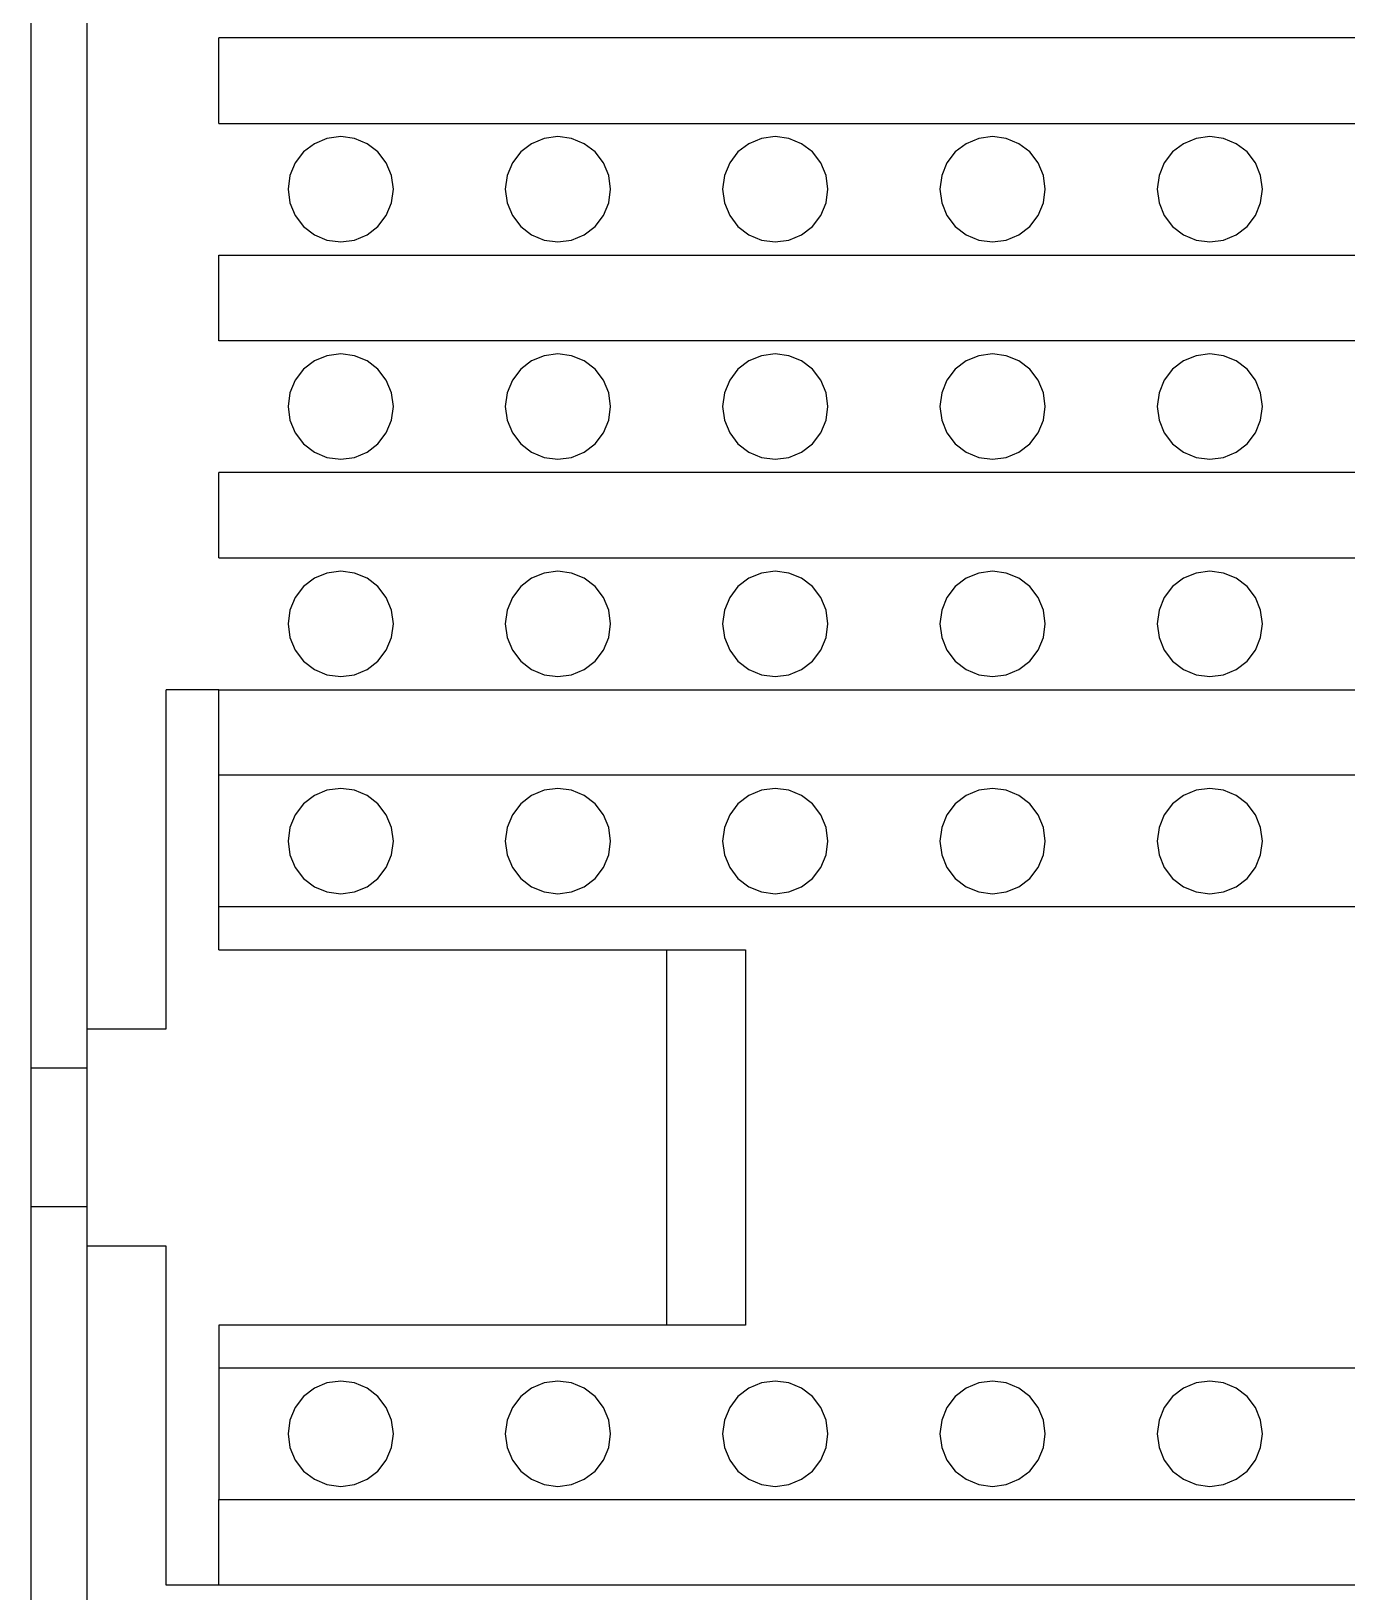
# Model space of a CAD drawing. Header units: metres. Extents: x 20 to 460, y 20 to 440.
# Drawn here: x 250 to 349.9, y 195.5 to 314 of the extents above; entities that cross this region are included whole.
import ezdxf

# ---------------------------------------------------------------- set-up
doc = ezdxf.new("R2010")
doc.units = ezdxf.units.M

msp = doc.modelspace()

# ---------------------------------------------------------------- linework, layer by layer
at = {"layer": 'Layer0'}
for p, q in [((250, 235.25), (250, 440)), ((254.25, 238.25), (254.25, 422.5)), ((264.25, 307), (264.25, 313.5)), ((445.75, 313.5), (264.25, 313.5)), ((264.25, 307), (445.75, 307)), ((272.46, 305.86), (271.5, 305.46)), ((273.5, 306), (272.46, 305.86)), ((274.54, 305.86), (273.5, 306)), ((275.5, 305.46), (274.54, 305.86)), ((288.96, 305.86), (288, 305.46)), ((290, 306), (288.96, 305.86)), ((291.04, 305.86), (290, 306)), ((292, 305.46), (291.04, 305.86)), ((305.46, 305.86), (304.5, 305.46)), ((306.5, 306), (305.46, 305.86)), ((307.54, 305.86), (306.5, 306)), ((308.5, 305.46), (307.54, 305.86)), ((321.96, 305.86), (321, 305.46)), ((323, 306), (321.96, 305.86)), ((324.04, 305.86), (323, 306)), ((325, 305.46), (324.04, 305.86)), ((338.46, 305.86), (337.5, 305.46)), ((339.5, 306), (338.46, 305.86)), ((340.54, 305.86), (339.5, 306)), ((341.5, 305.46), (340.54, 305.86)), ((270.67, 304.83), (270.04, 304)), ((271.5, 305.46), (270.67, 304.83)), ((276.33, 304.83), (275.5, 305.46)), ((276.96, 304), (276.33, 304.83)), ((287.17, 304.83), (286.54, 304)), ((288, 305.46), (287.17, 304.83)), ((292.83, 304.83), (292, 305.46)), ((293.46, 304), (292.83, 304.83)), ((303.67, 304.83), (303.04, 304)), ((304.5, 305.46), (303.67, 304.83)), ((309.33, 304.83), (308.5, 305.46)), ((309.96, 304), (309.33, 304.83)), ((320.17, 304.83), (319.54, 304)), ((321, 305.46), (320.17, 304.83)), ((325.83, 304.83), (325, 305.46)), ((326.46, 304), (325.83, 304.83)), ((336.67, 304.83), (336.04, 304)), ((337.5, 305.46), (336.67, 304.83)), ((342.33, 304.83), (341.5, 305.46)), ((342.96, 304), (342.33, 304.83)), ((270.04, 304), (269.64, 303.04)), ((277.36, 303.04), (276.96, 304)), ((286.54, 304), (286.14, 303.04)), ((293.86, 303.04), (293.46, 304)), ((303.04, 304), (302.64, 303.04)), ((310.36, 303.04), (309.96, 304)), ((319.54, 304), (319.14, 303.04)), ((326.86, 303.04), (326.46, 304)), ((336.04, 304), (335.64, 303.04)), ((343.36, 303.04), (342.96, 304)), ((269.64, 303.04), (269.5, 302)), ((277.5, 302), (277.36, 303.04)), ((286.14, 303.04), (286, 302)), ((294, 302), (293.86, 303.04)), ((302.64, 303.04), (302.5, 302)), ((310.5, 302), (310.36, 303.04)), ((319.14, 303.04), (319, 302)), ((327, 302), (326.86, 303.04)), ((335.64, 303.04), (335.5, 302)), ((343.5, 302), (343.36, 303.04)), ((269.5, 302), (269.64, 300.96)), ((277.36, 300.96), (277.5, 302)), ((286, 302), (286.14, 300.96)), ((293.86, 300.96), (294, 302)), ((302.5, 302), (302.64, 300.96)), ((310.36, 300.96), (310.5, 302)), ((319, 302), (319.14, 300.96)), ((326.86, 300.96), (327, 302)), ((335.5, 302), (335.64, 300.96)), ((343.36, 300.96), (343.5, 302)), ((269.64, 300.96), (270.04, 300)), ((270.04, 300), (270.67, 299.17)), ((276.33, 299.17), (276.96, 300)), ((276.96, 300), (277.36, 300.96)), ((286.14, 300.96), (286.54, 300)), ((286.54, 300), (287.17, 299.17)), ((292.83, 299.17), (293.46, 300)), ((293.46, 300), (293.86, 300.96)), ((302.64, 300.96), (303.04, 300)), ((303.04, 300), (303.67, 299.17)), ((309.33, 299.17), (309.96, 300)), ((309.96, 300), (310.36, 300.96)), ((319.14, 300.96), (319.54, 300)), ((319.54, 300), (320.17, 299.17)), ((325.83, 299.17), (326.46, 300)), ((326.46, 300), (326.86, 300.96)), ((335.64, 300.96), (336.04, 300)), ((336.04, 300), (336.67, 299.17)), ((342.33, 299.17), (342.96, 300)), ((342.96, 300), (343.36, 300.96)), ((270.67, 299.17), (271.5, 298.54)), ((275.5, 298.54), (276.33, 299.17)), ((287.17, 299.17), (288, 298.54)), ((292, 298.54), (292.83, 299.17)), ((303.67, 299.17), (304.5, 298.54)), ((308.5, 298.54), (309.33, 299.17)), ((320.17, 299.17), (321, 298.54)), ((325, 298.54), (325.83, 299.17)), ((336.67, 299.17), (337.5, 298.54)), ((341.5, 298.54), (342.33, 299.17)), ((271.5, 298.54), (272.46, 298.14)), ((272.46, 298.14), (273.5, 298)), ((273.5, 298), (274.54, 298.14)), ((274.54, 298.14), (275.5, 298.54)), ((288, 298.54), (288.96, 298.14)), ((288.96, 298.14), (290, 298)), ((290, 298), (291.04, 298.14)), ((291.04, 298.14), (292, 298.54)), ((304.5, 298.54), (305.46, 298.14)), ((305.46, 298.14), (306.5, 298)), ((306.5, 298), (307.54, 298.14)), ((307.54, 298.14), (308.5, 298.54)), ((321, 298.54), (321.96, 298.14)), ((321.96, 298.14), (323, 298)), ((323, 298), (324.04, 298.14)), ((324.04, 298.14), (325, 298.54)), ((337.5, 298.54), (338.46, 298.14)), ((338.46, 298.14), (339.5, 298)), ((339.5, 298), (340.54, 298.14)), ((340.54, 298.14), (341.5, 298.54)), ((264.25, 297), (455.75, 297)), ((264.25, 290.5), (264.25, 297)), ((455.75, 290.5), (264.25, 290.5)), ((272.46, 289.36), (271.5, 288.96)), ((273.5, 289.5), (272.46, 289.36)), ((274.54, 289.36), (273.5, 289.5)), ((275.5, 288.96), (274.54, 289.36)), ((288.96, 289.36), (288, 288.96)), ((290, 289.5), (288.96, 289.36)), ((291.04, 289.36), (290, 289.5)), ((292, 288.96), (291.04, 289.36)), ((305.46, 289.36), (304.5, 288.96)), ((306.5, 289.5), (305.46, 289.36)), ((307.54, 289.36), (306.5, 289.5)), ((308.5, 288.96), (307.54, 289.36)), ((321.96, 289.36), (321, 288.96)), ((323, 289.5), (321.96, 289.36)), ((324.04, 289.36), (323, 289.5)), ((325, 288.96), (324.04, 289.36)), ((338.46, 289.36), (337.5, 288.96)), ((339.5, 289.5), (338.46, 289.36)), ((340.54, 289.36), (339.5, 289.5)), ((341.5, 288.96), (340.54, 289.36)), ((270.67, 288.33), (270.04, 287.5)), ((271.5, 288.96), (270.67, 288.33)), ((276.33, 288.33), (275.5, 288.96)), ((276.96, 287.5), (276.33, 288.33)), ((287.17, 288.33), (286.54, 287.5)), ((288, 288.96), (287.17, 288.33)), ((292.83, 288.33), (292, 288.96)), ((293.46, 287.5), (292.83, 288.33)), ((303.67, 288.33), (303.04, 287.5)), ((304.5, 288.96), (303.67, 288.33)), ((309.33, 288.33), (308.5, 288.96)), ((309.96, 287.5), (309.33, 288.33)), ((320.17, 288.33), (319.54, 287.5)), ((321, 288.96), (320.17, 288.33)), ((325.83, 288.33), (325, 288.96)), ((326.46, 287.5), (325.83, 288.33)), ((336.67, 288.33), (336.04, 287.5)), ((337.5, 288.96), (336.67, 288.33)), ((342.33, 288.33), (341.5, 288.96)), ((342.96, 287.5), (342.33, 288.33)), ((270.04, 287.5), (269.64, 286.54)), ((277.36, 286.54), (276.96, 287.5)), ((286.54, 287.5), (286.14, 286.54)), ((293.86, 286.54), (293.46, 287.5)), ((303.04, 287.5), (302.64, 286.54)), ((310.36, 286.54), (309.96, 287.5)), ((319.54, 287.5), (319.14, 286.54)), ((326.86, 286.54), (326.46, 287.5)), ((336.04, 287.5), (335.64, 286.54)), ((343.36, 286.54), (342.96, 287.5)), ((269.64, 286.54), (269.5, 285.5)), ((277.5, 285.5), (277.36, 286.54)), ((286.14, 286.54), (286, 285.5)), ((294, 285.5), (293.86, 286.54)), ((302.64, 286.54), (302.5, 285.5)), ((310.5, 285.5), (310.36, 286.54)), ((319.14, 286.54), (319, 285.5)), ((327, 285.5), (326.86, 286.54)), ((335.64, 286.54), (335.5, 285.5)), ((343.5, 285.5), (343.36, 286.54)), ((269.5, 285.5), (269.64, 284.46)), ((269.64, 284.46), (270.04, 283.5)), ((276.96, 283.5), (277.36, 284.46)), ((277.36, 284.46), (277.5, 285.5)), ((286, 285.5), (286.14, 284.46)), ((286.14, 284.46), (286.54, 283.5)), ((293.46, 283.5), (293.86, 284.46)), ((293.86, 284.46), (294, 285.5)), ((302.5, 285.5), (302.64, 284.46)), ((302.64, 284.46), (303.04, 283.5)), ((309.96, 283.5), (310.36, 284.46)), ((310.36, 284.46), (310.5, 285.5)), ((319, 285.5), (319.14, 284.46)), ((319.14, 284.46), (319.54, 283.5)), ((326.46, 283.5), (326.86, 284.46)), ((326.86, 284.46), (327, 285.5)), ((335.5, 285.5), (335.64, 284.46)), ((335.64, 284.46), (336.04, 283.5)), ((342.96, 283.5), (343.36, 284.46)), ((343.36, 284.46), (343.5, 285.5)), ((270.04, 283.5), (270.67, 282.67)), ((276.33, 282.67), (276.96, 283.5)), ((286.54, 283.5), (287.17, 282.67)), ((292.83, 282.67), (293.46, 283.5)), ((303.04, 283.5), (303.67, 282.67)), ((309.33, 282.67), (309.96, 283.5)), ((319.54, 283.5), (320.17, 282.67)), ((325.83, 282.67), (326.46, 283.5)), ((336.04, 283.5), (336.67, 282.67)), ((342.33, 282.67), (342.96, 283.5)), ((270.67, 282.67), (271.5, 282.04)), ((271.5, 282.04), (272.46, 281.64)), ((274.54, 281.64), (275.5, 282.04)), ((275.5, 282.04), (276.33, 282.67)), ((287.17, 282.67), (288, 282.04)), ((288, 282.04), (288.96, 281.64)), ((291.04, 281.64), (292, 282.04)), ((292, 282.04), (292.83, 282.67)), ((303.67, 282.67), (304.5, 282.04)), ((304.5, 282.04), (305.46, 281.64)), ((307.54, 281.64), (308.5, 282.04)), ((308.5, 282.04), (309.33, 282.67)), ((320.17, 282.67), (321, 282.04)), ((321, 282.04), (321.96, 281.64)), ((324.04, 281.64), (325, 282.04)), ((325, 282.04), (325.83, 282.67)), ((336.67, 282.67), (337.5, 282.04)), ((337.5, 282.04), (338.46, 281.64)), ((340.54, 281.64), (341.5, 282.04)), ((341.5, 282.04), (342.33, 282.67)), ((272.46, 281.64), (273.5, 281.5)), ((273.5, 281.5), (274.54, 281.64)), ((288.96, 281.64), (290, 281.5)), ((290, 281.5), (291.04, 281.64)), ((305.46, 281.64), (306.5, 281.5)), ((306.5, 281.5), (307.54, 281.64)), ((321.96, 281.64), (323, 281.5)), ((323, 281.5), (324.04, 281.64)), ((338.46, 281.64), (339.5, 281.5)), ((339.5, 281.5), (340.54, 281.64)), ((445.75, 280.5), (264.25, 280.5)), ((264.25, 274), (264.25, 280.5)), ((264.25, 274), (445.75, 274)), ((272.46, 272.86), (271.5, 272.46)), ((273.5, 273), (272.46, 272.86)), ((274.54, 272.86), (273.5, 273)), ((275.5, 272.46), (274.54, 272.86)), ((288.96, 272.86), (288, 272.46)), ((290, 273), (288.96, 272.86)), ((291.04, 272.86), (290, 273)), ((292, 272.46), (291.04, 272.86)), ((305.46, 272.86), (304.5, 272.46)), ((306.5, 273), (305.46, 272.86)), ((307.54, 272.86), (306.5, 273)), ((308.5, 272.46), (307.54, 272.86)), ((321.96, 272.86), (321, 272.46)), ((323, 273), (321.96, 272.86)), ((324.04, 272.86), (323, 273)), ((325, 272.46), (324.04, 272.86)), ((338.46, 272.86), (337.5, 272.46)), ((339.5, 273), (338.46, 272.86)), ((340.54, 272.86), (339.5, 273)), ((341.5, 272.46), (340.54, 272.86)), ((270.67, 271.83), (270.04, 271)), ((271.5, 272.46), (270.67, 271.83)), ((276.33, 271.83), (275.5, 272.46)), ((276.96, 271), (276.33, 271.83)), ((287.17, 271.83), (286.54, 271)), ((288, 272.46), (287.17, 271.83)), ((292.83, 271.83), (292, 272.46)), ((293.46, 271), (292.83, 271.83)), ((303.67, 271.83), (303.04, 271)), ((304.5, 272.46), (303.67, 271.83)), ((309.33, 271.83), (308.5, 272.46)), ((309.96, 271), (309.33, 271.83)), ((320.17, 271.83), (319.54, 271)), ((321, 272.46), (320.17, 271.83)), ((325.83, 271.83), (325, 272.46)), ((326.46, 271), (325.83, 271.83)), ((336.67, 271.83), (336.04, 271)), ((337.5, 272.46), (336.67, 271.83)), ((342.33, 271.83), (341.5, 272.46)), ((342.96, 271), (342.33, 271.83)), ((270.04, 271), (269.64, 270.04)), ((277.36, 270.04), (276.96, 271)), ((286.54, 271), (286.14, 270.04)), ((293.86, 270.04), (293.46, 271)), ((303.04, 271), (302.64, 270.04)), ((310.36, 270.04), (309.96, 271)), ((319.54, 271), (319.14, 270.04)), ((326.86, 270.04), (326.46, 271)), ((336.04, 271), (335.64, 270.04)), ((343.36, 270.04), (342.96, 271)), ((269.64, 270.04), (269.5, 269)), ((269.5, 269), (269.64, 267.96)), ((277.5, 269), (277.36, 270.04)), ((277.36, 267.96), (277.5, 269)), ((286.14, 270.04), (286, 269)), ((286, 269), (286.14, 267.96)), ((294, 269), (293.86, 270.04)), ((293.86, 267.96), (294, 269)), ((302.64, 270.04), (302.5, 269)), ((302.5, 269), (302.64, 267.96)), ((310.5, 269), (310.36, 270.04)), ((310.36, 267.96), (310.5, 269)), ((319.14, 270.04), (319, 269)), ((319, 269), (319.14, 267.96)), ((327, 269), (326.86, 270.04)), ((326.86, 267.96), (327, 269)), ((335.64, 270.04), (335.5, 269)), ((335.5, 269), (335.64, 267.96)), ((343.5, 269), (343.36, 270.04)), ((343.36, 267.96), (343.5, 269)), ((269.64, 267.96), (270.04, 267)), ((276.96, 267), (277.36, 267.96)), ((286.14, 267.96), (286.54, 267)), ((293.46, 267), (293.86, 267.96)), ((302.64, 267.96), (303.04, 267)), ((309.96, 267), (310.36, 267.96)), ((319.14, 267.96), (319.54, 267)), ((326.46, 267), (326.86, 267.96)), ((335.64, 267.96), (336.04, 267)), ((342.96, 267), (343.36, 267.96)), ((270.04, 267), (270.67, 266.17)), ((276.33, 266.17), (276.96, 267)), ((286.54, 267), (287.17, 266.17)), ((292.83, 266.17), (293.46, 267)), ((303.04, 267), (303.67, 266.17)), ((309.33, 266.17), (309.96, 267)), ((319.54, 267), (320.17, 266.17)), ((325.83, 266.17), (326.46, 267)), ((336.04, 267), (336.67, 266.17)), ((342.33, 266.17), (342.96, 267)), ((270.67, 266.17), (271.5, 265.54)), ((271.5, 265.54), (272.46, 265.14)), ((274.54, 265.14), (275.5, 265.54)), ((275.5, 265.54), (276.33, 266.17)), ((287.17, 266.17), (288, 265.54)), ((288, 265.54), (288.96, 265.14)), ((291.04, 265.14), (292, 265.54)), ((292, 265.54), (292.83, 266.17)), ((303.67, 266.17), (304.5, 265.54)), ((304.5, 265.54), (305.46, 265.14)), ((307.54, 265.14), (308.5, 265.54)), ((308.5, 265.54), (309.33, 266.17)), ((320.17, 266.17), (321, 265.54)), ((321, 265.54), (321.96, 265.14)), ((324.04, 265.14), (325, 265.54)), ((325, 265.54), (325.83, 266.17)), ((336.67, 266.17), (337.5, 265.54)), ((337.5, 265.54), (338.46, 265.14)), ((340.54, 265.14), (341.5, 265.54)), ((341.5, 265.54), (342.33, 266.17)), ((272.46, 265.14), (273.5, 265)), ((273.5, 265), (274.54, 265.14)), ((288.96, 265.14), (290, 265)), ((290, 265), (291.04, 265.14)), ((305.46, 265.14), (306.5, 265)), ((306.5, 265), (307.54, 265.14)), ((321.96, 265.14), (323, 265)), ((323, 265), (324.04, 265.14)), ((338.46, 265.14), (339.5, 265)), ((339.5, 265), (340.54, 265.14)), ((260.25, 238.25), (260.25, 264)), ((264.25, 264), (260.25, 264)), ((264.25, 264), (455.75, 264)), ((264.25, 257.5), (264.25, 264)), ((455.75, 257.5), (264.25, 257.5)), ((264.25, 247.5), (264.25, 257.5)), ((271.5, 255.96), (270.67, 255.33)), ((272.46, 256.36), (271.5, 255.96)), ((273.5, 256.5), (272.46, 256.36)), ((274.54, 256.36), (273.5, 256.5)), ((275.5, 255.96), (274.54, 256.36)), ((276.33, 255.33), (275.5, 255.96)), ((288, 255.96), (287.17, 255.33)), ((288.96, 256.36), (288, 255.96)), ((290, 256.5), (288.96, 256.36)), ((291.04, 256.36), (290, 256.5)), ((292, 255.96), (291.04, 256.36)), ((292.83, 255.33), (292, 255.96)), ((304.5, 255.96), (303.67, 255.33)), ((305.46, 256.36), (304.5, 255.96)), ((306.5, 256.5), (305.46, 256.36)), ((307.54, 256.36), (306.5, 256.5)), ((308.5, 255.96), (307.54, 256.36)), ((309.33, 255.33), (308.5, 255.96)), ((321, 255.96), (320.17, 255.33)), ((321.96, 256.36), (321, 255.96)), ((323, 256.5), (321.96, 256.36)), ((324.04, 256.36), (323, 256.5)), ((325, 255.96), (324.04, 256.36)), ((325.83, 255.33), (325, 255.96)), ((337.5, 255.96), (336.67, 255.33)), ((338.46, 256.36), (337.5, 255.96)), ((339.5, 256.5), (338.46, 256.36)), ((340.54, 256.36), (339.5, 256.5)), ((341.5, 255.96), (340.54, 256.36)), ((342.33, 255.33), (341.5, 255.96)), ((270.67, 255.33), (270.04, 254.5)), ((276.96, 254.5), (276.33, 255.33)), ((287.17, 255.33), (286.54, 254.5)), ((293.46, 254.5), (292.83, 255.33)), ((303.67, 255.33), (303.04, 254.5)), ((309.96, 254.5), (309.33, 255.33)), ((320.17, 255.33), (319.54, 254.5)), ((326.46, 254.5), (325.83, 255.33)), ((336.67, 255.33), (336.04, 254.5)), ((342.96, 254.5), (342.33, 255.33)), ((270.04, 254.5), (269.64, 253.54)), ((277.36, 253.54), (276.96, 254.5)), ((286.54, 254.5), (286.14, 253.54)), ((293.86, 253.54), (293.46, 254.5)), ((303.04, 254.5), (302.64, 253.54)), ((310.36, 253.54), (309.96, 254.5)), ((319.54, 254.5), (319.14, 253.54)), ((326.86, 253.54), (326.46, 254.5)), ((336.04, 254.5), (335.64, 253.54)), ((343.36, 253.54), (342.96, 254.5)), ((269.64, 253.54), (269.5, 252.5)), ((269.5, 252.5), (269.64, 251.46)), ((277.5, 252.5), (277.36, 253.54)), ((277.36, 251.46), (277.5, 252.5)), ((286.14, 253.54), (286, 252.5)), ((286, 252.5), (286.14, 251.46)), ((294, 252.5), (293.86, 253.54)), ((293.86, 251.46), (294, 252.5)), ((302.64, 253.54), (302.5, 252.5)), ((302.5, 252.5), (302.64, 251.46)), ((310.5, 252.5), (310.36, 253.54)), ((310.36, 251.46), (310.5, 252.5)), ((319.14, 253.54), (319, 252.5)), ((319, 252.5), (319.14, 251.46)), ((327, 252.5), (326.86, 253.54)), ((326.86, 251.46), (327, 252.5)), ((335.64, 253.54), (335.5, 252.5)), ((335.5, 252.5), (335.64, 251.46)), ((343.5, 252.5), (343.36, 253.54)), ((343.36, 251.46), (343.5, 252.5)), ((269.64, 251.46), (270.04, 250.5)), ((276.96, 250.5), (277.36, 251.46)), ((286.14, 251.46), (286.54, 250.5)), ((293.46, 250.5), (293.86, 251.46)), ((302.64, 251.46), (303.04, 250.5)), ((309.96, 250.5), (310.36, 251.46)), ((319.14, 251.46), (319.54, 250.5)), ((326.46, 250.5), (326.86, 251.46)), ((335.64, 251.46), (336.04, 250.5)), ((342.96, 250.5), (343.36, 251.46)), ((270.04, 250.5), (270.67, 249.67)), ((276.33, 249.67), (276.96, 250.5)), ((286.54, 250.5), (287.17, 249.67)), ((292.83, 249.67), (293.46, 250.5)), ((303.04, 250.5), (303.67, 249.67)), ((309.33, 249.67), (309.96, 250.5)), ((319.54, 250.5), (320.17, 249.67)), ((325.83, 249.67), (326.46, 250.5)), ((336.04, 250.5), (336.67, 249.67)), ((342.33, 249.67), (342.96, 250.5)), ((270.67, 249.67), (271.5, 249.04)), ((271.5, 249.04), (272.46, 248.64)), ((274.54, 248.64), (275.5, 249.04)), ((275.5, 249.04), (276.33, 249.67)), ((287.17, 249.67), (288, 249.04)), ((288, 249.04), (288.96, 248.64)), ((291.04, 248.64), (292, 249.04)), ((292, 249.04), (292.83, 249.67)), ((303.67, 249.67), (304.5, 249.04)), ((304.5, 249.04), (305.46, 248.64)), ((307.54, 248.64), (308.5, 249.04)), ((308.5, 249.04), (309.33, 249.67)), ((320.17, 249.67), (321, 249.04)), ((321, 249.04), (321.96, 248.64)), ((324.04, 248.64), (325, 249.04)), ((325, 249.04), (325.83, 249.67)), ((336.67, 249.67), (337.5, 249.04)), ((337.5, 249.04), (338.46, 248.64)), ((340.54, 248.64), (341.5, 249.04)), ((341.5, 249.04), (342.33, 249.67)), ((272.46, 248.64), (273.5, 248.5)), ((273.5, 248.5), (274.54, 248.64)), ((288.96, 248.64), (290, 248.5)), ((290, 248.5), (291.04, 248.64)), ((305.46, 248.64), (306.5, 248.5)), ((306.5, 248.5), (307.54, 248.64)), ((321.96, 248.64), (323, 248.5)), ((323, 248.5), (324.04, 248.64)), ((338.46, 248.64), (339.5, 248.5)), ((339.5, 248.5), (340.54, 248.64)), ((445.75, 247.5), (264.25, 247.5)), ((264.25, 244.25), (264.25, 247.5)), ((264.25, 244.25), (298.25, 244.25)), ((298.25, 244.25), (298.25, 215.75)), ((298.25, 244.25), (304.25, 244.25)), ((304.25, 244.25), (304.25, 215.75)), ((254.25, 235.25), (254.25, 238.25)), ((254.25, 238.25), (260.25, 238.25)), ((250, 224.75), (250, 235.25)), ((254.25, 235.25), (250, 235.25)), ((254.25, 224.75), (254.25, 235.25)), ((250, 20), (250, 224.75)), ((250, 224.75), (254.25, 224.75)), ((254.25, 221.75), (254.25, 224.75)), ((254.25, 37.5), (254.25, 221.75)), ((260.25, 221.75), (254.25, 221.75)), ((260.25, 196), (260.25, 221.75)), ((264.25, 215.75), (264.25, 212.5)), ((298.25, 215.75), (264.25, 215.75)), ((304.25, 215.75), (298.25, 215.75)), ((264.25, 212.5), (445.75, 212.5)), ((264.25, 212.5), (264.25, 202.5)), ((271.5, 210.96), (270.67, 210.33)), ((272.46, 211.36), (271.5, 210.96)), ((273.5, 211.5), (272.46, 211.36)), ((274.54, 211.36), (273.5, 211.5)), ((275.5, 210.96), (274.54, 211.36)), ((276.33, 210.33), (275.5, 210.96)), ((288, 210.96), (287.17, 210.33)), ((288.96, 211.36), (288, 210.96)), ((290, 211.5), (288.96, 211.36)), ((291.04, 211.36), (290, 211.5)), ((292, 210.96), (291.04, 211.36)), ((292.83, 210.33), (292, 210.96)), ((304.5, 210.96), (303.67, 210.33)), ((305.46, 211.36), (304.5, 210.96)), ((306.5, 211.5), (305.46, 211.36)), ((307.54, 211.36), (306.5, 211.5)), ((308.5, 210.96), (307.54, 211.36)), ((309.33, 210.33), (308.5, 210.96)), ((321, 210.96), (320.17, 210.33)), ((321.96, 211.36), (321, 210.96)), ((323, 211.5), (321.96, 211.36)), ((324.04, 211.36), (323, 211.5)), ((325, 210.96), (324.04, 211.36)), ((325.83, 210.33), (325, 210.96)), ((337.5, 210.96), (336.67, 210.33)), ((338.46, 211.36), (337.5, 210.96)), ((339.5, 211.5), (338.46, 211.36)), ((340.54, 211.36), (339.5, 211.5)), ((341.5, 210.96), (340.54, 211.36)), ((342.33, 210.33), (341.5, 210.96)), ((270.67, 210.33), (270.04, 209.5)), ((276.96, 209.5), (276.33, 210.33)), ((287.17, 210.33), (286.54, 209.5)), ((293.46, 209.5), (292.83, 210.33)), ((303.67, 210.33), (303.04, 209.5)), ((309.96, 209.5), (309.33, 210.33)), ((320.17, 210.33), (319.54, 209.5)), ((326.46, 209.5), (325.83, 210.33)), ((336.67, 210.33), (336.04, 209.5)), ((342.96, 209.5), (342.33, 210.33)), ((270.04, 209.5), (269.64, 208.54)), ((277.36, 208.54), (276.96, 209.5)), ((286.54, 209.5), (286.14, 208.54)), ((293.86, 208.54), (293.46, 209.5)), ((303.04, 209.5), (302.64, 208.54)), ((310.36, 208.54), (309.96, 209.5)), ((319.54, 209.5), (319.14, 208.54)), ((326.86, 208.54), (326.46, 209.5)), ((336.04, 209.5), (335.64, 208.54)), ((343.36, 208.54), (342.96, 209.5)), ((269.64, 208.54), (269.5, 207.5)), ((269.5, 207.5), (269.64, 206.46)), ((277.5, 207.5), (277.36, 208.54)), ((277.36, 206.46), (277.5, 207.5)), ((286.14, 208.54), (286, 207.5)), ((286, 207.5), (286.14, 206.46)), ((294, 207.5), (293.86, 208.54)), ((293.86, 206.46), (294, 207.5)), ((302.64, 208.54), (302.5, 207.5)), ((302.5, 207.5), (302.64, 206.46)), ((310.5, 207.5), (310.36, 208.54)), ((310.36, 206.46), (310.5, 207.5)), ((319.14, 208.54), (319, 207.5)), ((319, 207.5), (319.14, 206.46)), ((327, 207.5), (326.86, 208.54)), ((326.86, 206.46), (327, 207.5)), ((335.64, 208.54), (335.5, 207.5)), ((335.5, 207.5), (335.64, 206.46)), ((343.5, 207.5), (343.36, 208.54)), ((343.36, 206.46), (343.5, 207.5)), ((269.64, 206.46), (270.04, 205.5)), ((276.96, 205.5), (277.36, 206.46)), ((286.14, 206.46), (286.54, 205.5)), ((293.46, 205.5), (293.86, 206.46)), ((302.64, 206.46), (303.04, 205.5)), ((309.96, 205.5), (310.36, 206.46)), ((319.14, 206.46), (319.54, 205.5)), ((326.46, 205.5), (326.86, 206.46)), ((335.64, 206.46), (336.04, 205.5)), ((342.96, 205.5), (343.36, 206.46)), ((270.04, 205.5), (270.67, 204.67)), ((276.33, 204.67), (276.96, 205.5)), ((286.54, 205.5), (287.17, 204.67)), ((292.83, 204.67), (293.46, 205.5)), ((303.04, 205.5), (303.67, 204.67)), ((309.33, 204.67), (309.96, 205.5)), ((319.54, 205.5), (320.17, 204.67)), ((325.83, 204.67), (326.46, 205.5)), ((336.04, 205.5), (336.67, 204.67)), ((342.33, 204.67), (342.96, 205.5)), ((270.67, 204.67), (271.5, 204.04)), ((271.5, 204.04), (272.46, 203.64)), ((274.54, 203.64), (275.5, 204.04)), ((275.5, 204.04), (276.33, 204.67)), ((287.17, 204.67), (288, 204.04)), ((288, 204.04), (288.96, 203.64)), ((291.04, 203.64), (292, 204.04)), ((292, 204.04), (292.83, 204.67)), ((303.67, 204.67), (304.5, 204.04)), ((304.5, 204.04), (305.46, 203.64)), ((307.54, 203.64), (308.5, 204.04)), ((308.5, 204.04), (309.33, 204.67)), ((320.17, 204.67), (321, 204.04)), ((321, 204.04), (321.96, 203.64)), ((324.04, 203.64), (325, 204.04)), ((325, 204.04), (325.83, 204.67)), ((336.67, 204.67), (337.5, 204.04)), ((337.5, 204.04), (338.46, 203.64)), ((340.54, 203.64), (341.5, 204.04)), ((341.5, 204.04), (342.33, 204.67)), ((272.46, 203.64), (273.5, 203.5)), ((273.5, 203.5), (274.54, 203.64)), ((288.96, 203.64), (290, 203.5)), ((290, 203.5), (291.04, 203.64)), ((305.46, 203.64), (306.5, 203.5)), ((306.5, 203.5), (307.54, 203.64)), ((321.96, 203.64), (323, 203.5)), ((323, 203.5), (324.04, 203.64)), ((338.46, 203.64), (339.5, 203.5)), ((339.5, 203.5), (340.54, 203.64)), ((264.25, 202.5), (455.75, 202.5)), ((264.25, 196), (264.25, 202.5)), ((264.25, 196), (260.25, 196)), ((455.75, 196), (264.25, 196))]:
    msp.add_line(p, q, dxfattribs=at)

doc.saveas('drawing.dxf')
